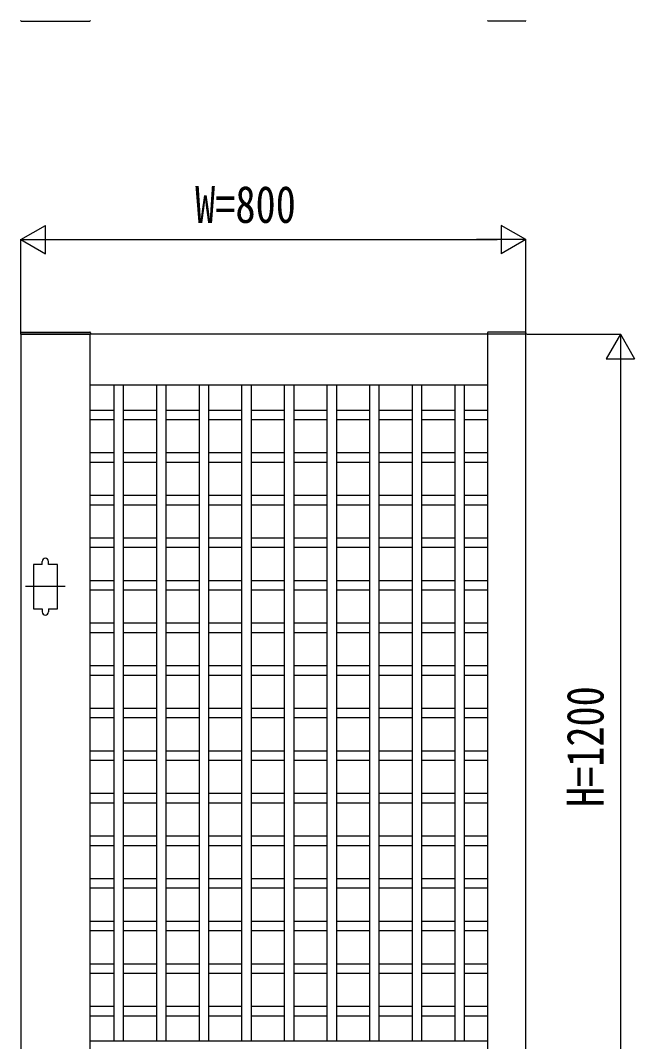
# Model space of a CAD drawing. Units: millimetres, scale not verified. Extents: x -8410 to 8410, y -5940 to 5940.
# Drawn here: x 490 to 1463, y 829 to 2447 of the extents above; entities that cross this region are included whole.
import ezdxf
from ezdxf.enums import TextEntityAlignment as Align

# ---------------------------------------------------------------- set-up
doc = ezdxf.new("R2010")
doc.units = ezdxf.units.MM
doc.header["$LTSCALE"] = 30
for name, color, linetype in [('0-2_YKK_11', 7, 'Continuous'), ('0-3_YKK_11E', 7, 'Continuous'), ('0-4_YKK_A1', 4, 'Continuous'), ('0-5_YKK_D', 6, 'Continuous')]:
    doc.layers.add(name, color=color, linetype=linetype)
doc.styles.add('ＭＳ ゴシック', font='')
doc.styles.get('ＭＳ ゴシック').set_extended_font_data('MS Gothic')

msp = doc.modelspace()

# ---------------------------------------------------------------- linework, layer by layer
at = {"layer": '0-2_YKK_11'}
for p, q in [((600.04, 750), (600.04, 1950)), ((1230.04, 750), (1230.04, 1950)), ((600.04, 1870), (1230.04, 1870)), ((600.04, 830), (1230.04, 830))]:
    msp.add_line(p, q, dxfattribs=at)
msp.add_lwpolyline([(490.04, 1950), (490.04, 750), (1290.04, 750), (1290.04, 1950)], close=True, dxfattribs=at)
at = {"layer": '0-3_YKK_11E'}
for p, q in [((637.54, 1870), (637.54, 830)), ((652.54, 1870), (652.54, 830)), ((705.04, 1870), (705.04, 830)), ((720.04, 1870), (720.04, 830)), ((772.54, 1870), (772.54, 830)), ((787.54, 1870), (787.54, 830)), ((840.04, 1870), (840.04, 830)), ((855.04, 1870), (855.04, 830)), ((907.54, 1870), (907.54, 830)), ((922.54, 1870), (922.54, 830)), ((975.04, 1870), (975.04, 830)), ((990.04, 1870), (990.04, 830)), ((1042.54, 1870), (1042.54, 830)), ((1057.54, 1870), (1057.54, 830)), ((1110.04, 1870), (1110.04, 830)), ((1125.04, 1870), (1125.04, 830)), ((1177.54, 1870), (1177.54, 830)), ((1192.54, 1870), (1192.54, 830)), ((637.54, 1829.4), (600.04, 1829.4)), ((705.04, 1829.4), (652.54, 1829.4)), ((772.54, 1829.4), (720.04, 1829.4)), ((840.04, 1829.4), (787.54, 1829.4)), ((907.54, 1829.4), (855.04, 1829.4)), ((975.04, 1829.4), (922.54, 1829.4)), ((1042.54, 1829.4), (990.04, 1829.4)), ((1110.04, 1829.4), (1057.54, 1829.4)), ((1177.54, 1829.4), (1125.04, 1829.4)), ((1230.04, 1829.4), (1192.54, 1829.4)), ((637.54, 1814.4), (600.04, 1814.4)), ((705.04, 1814.4), (652.54, 1814.4)), ((772.54, 1814.4), (720.04, 1814.4)), ((840.04, 1814.4), (787.54, 1814.4)), ((907.54, 1814.4), (855.04, 1814.4)), ((975.04, 1814.4), (922.54, 1814.4)), ((1042.54, 1814.4), (990.04, 1814.4)), ((1110.04, 1814.4), (1057.54, 1814.4)), ((1177.54, 1814.4), (1125.04, 1814.4)), ((1230.04, 1814.4), (1192.54, 1814.4)), ((637.54, 1761.9), (600.04, 1761.9)), ((705.04, 1761.9), (652.54, 1761.9)), ((772.54, 1761.9), (720.04, 1761.9)), ((840.04, 1761.9), (787.54, 1761.9)), ((907.54, 1761.9), (855.04, 1761.9)), ((975.04, 1761.9), (922.54, 1761.9)), ((1042.54, 1761.9), (990.04, 1761.9)), ((1110.04, 1761.9), (1057.54, 1761.9)), ((1177.54, 1761.9), (1125.04, 1761.9)), ((1230.04, 1761.9), (1192.54, 1761.9)), ((637.54, 1746.9), (600.04, 1746.9)), ((705.04, 1746.9), (652.54, 1746.9)), ((772.54, 1746.9), (720.04, 1746.9)), ((840.04, 1746.9), (787.54, 1746.9)), ((907.54, 1746.9), (855.04, 1746.9)), ((975.04, 1746.9), (922.54, 1746.9)), ((1042.54, 1746.9), (990.04, 1746.9)), ((1110.04, 1746.9), (1057.54, 1746.9)), ((1177.54, 1746.9), (1125.04, 1746.9)), ((1230.04, 1746.9), (1192.54, 1746.9)), ((637.54, 1694.4), (600.04, 1694.4)), ((705.04, 1694.4), (652.54, 1694.4)), ((772.54, 1694.4), (720.04, 1694.4)), ((840.04, 1694.4), (787.54, 1694.4)), ((907.54, 1694.4), (855.04, 1694.4)), ((975.04, 1694.4), (922.54, 1694.4)), ((1042.54, 1694.4), (990.04, 1694.4)), ((1110.04, 1694.4), (1057.54, 1694.4)), ((1177.54, 1694.4), (1125.04, 1694.4)), ((1230.04, 1694.4), (1192.54, 1694.4)), ((637.54, 1679.4), (600.04, 1679.4)), ((705.04, 1679.4), (652.54, 1679.4)), ((772.54, 1679.4), (720.04, 1679.4)), ((840.04, 1679.4), (787.54, 1679.4)), ((907.54, 1679.4), (855.04, 1679.4)), ((975.04, 1679.4), (922.54, 1679.4)), ((1042.54, 1679.4), (990.04, 1679.4)), ((1110.04, 1679.4), (1057.54, 1679.4)), ((1177.54, 1679.4), (1125.04, 1679.4)), ((1230.04, 1679.4), (1192.54, 1679.4)), ((637.54, 1626.9), (600.04, 1626.9)), ((705.04, 1626.9), (652.54, 1626.9)), ((772.54, 1626.9), (720.04, 1626.9)), ((840.04, 1626.9), (787.54, 1626.9)), ((907.54, 1626.9), (855.04, 1626.9)), ((975.04, 1626.9), (922.54, 1626.9)), ((1042.54, 1626.9), (990.04, 1626.9)), ((1110.04, 1626.9), (1057.54, 1626.9)), ((1177.54, 1626.9), (1125.04, 1626.9)), ((1230.04, 1626.9), (1192.54, 1626.9)), ((637.54, 1611.9), (600.04, 1611.9)), ((705.04, 1611.9), (652.54, 1611.9)), ((772.54, 1611.9), (720.04, 1611.9)), ((840.04, 1611.9), (787.54, 1611.9)), ((907.54, 1611.9), (855.04, 1611.9)), ((975.04, 1611.9), (922.54, 1611.9)), ((1042.54, 1611.9), (990.04, 1611.9)), ((1110.04, 1611.9), (1057.54, 1611.9)), ((1177.54, 1611.9), (1125.04, 1611.9)), ((1230.04, 1611.9), (1192.54, 1611.9)), ((637.54, 1559.4), (600.04, 1559.4)), ((705.04, 1559.4), (652.54, 1559.4)), ((772.54, 1559.4), (720.04, 1559.4)), ((840.04, 1559.4), (787.54, 1559.4)), ((907.54, 1559.4), (855.04, 1559.4)), ((975.04, 1559.4), (922.54, 1559.4)), ((1042.54, 1559.4), (990.04, 1559.4)), ((1110.04, 1559.4), (1057.54, 1559.4)), ((1177.54, 1559.4), (1125.04, 1559.4)), ((1230.04, 1559.4), (1192.54, 1559.4)), ((637.54, 1544.4), (600.04, 1544.4)), ((705.04, 1544.4), (652.54, 1544.4)), ((772.54, 1544.4), (720.04, 1544.4)), ((840.04, 1544.4), (787.54, 1544.4)), ((907.54, 1544.4), (855.04, 1544.4)), ((975.04, 1544.4), (922.54, 1544.4)), ((1042.54, 1544.4), (990.04, 1544.4)), ((1110.04, 1544.4), (1057.54, 1544.4)), ((1177.54, 1544.4), (1125.04, 1544.4)), ((1230.04, 1544.4), (1192.54, 1544.4)), ((637.54, 1491.9), (600.04, 1491.9)), ((705.04, 1491.9), (652.54, 1491.9)), ((772.54, 1491.9), (720.04, 1491.9)), ((840.04, 1491.9), (787.54, 1491.9)), ((907.54, 1491.9), (855.04, 1491.9)), ((975.04, 1491.9), (922.54, 1491.9)), ((1042.54, 1491.9), (990.04, 1491.9)), ((1110.04, 1491.9), (1057.54, 1491.9)), ((1177.54, 1491.9), (1125.04, 1491.9)), ((1230.04, 1491.9), (1192.54, 1491.9)), ((637.54, 1476.9), (600.04, 1476.9)), ((705.04, 1476.9), (652.54, 1476.9)), ((772.54, 1476.9), (720.04, 1476.9)), ((840.04, 1476.9), (787.54, 1476.9)), ((907.54, 1476.9), (855.04, 1476.9)), ((975.04, 1476.9), (922.54, 1476.9)), ((1042.54, 1476.9), (990.04, 1476.9)), ((1110.04, 1476.9), (1057.54, 1476.9)), ((1177.54, 1476.9), (1125.04, 1476.9)), ((1230.04, 1476.9), (1192.54, 1476.9)), ((637.54, 1424.4), (600.04, 1424.4)), ((705.04, 1424.4), (652.54, 1424.4)), ((772.54, 1424.4), (720.04, 1424.4)), ((840.04, 1424.4), (787.54, 1424.4)), ((907.54, 1424.4), (855.04, 1424.4)), ((975.04, 1424.4), (922.54, 1424.4)), ((1042.54, 1424.4), (990.04, 1424.4)), ((1110.04, 1424.4), (1057.54, 1424.4)), ((1177.54, 1424.4), (1125.04, 1424.4)), ((1230.04, 1424.4), (1192.54, 1424.4)), ((637.54, 1409.4), (600.04, 1409.4)), ((705.04, 1409.4), (652.54, 1409.4)), ((772.54, 1409.4), (720.04, 1409.4)), ((840.04, 1409.4), (787.54, 1409.4)), ((907.54, 1409.4), (855.04, 1409.4)), ((975.04, 1409.4), (922.54, 1409.4)), ((1042.54, 1409.4), (990.04, 1409.4)), ((1110.04, 1409.4), (1057.54, 1409.4)), ((1177.54, 1409.4), (1125.04, 1409.4)), ((1230.04, 1409.4), (1192.54, 1409.4)), ((637.54, 1356.9), (600.04, 1356.9)), ((705.04, 1356.9), (652.54, 1356.9)), ((772.54, 1356.9), (720.04, 1356.9)), ((840.04, 1356.9), (787.54, 1356.9)), ((907.54, 1356.9), (855.04, 1356.9)), ((975.04, 1356.9), (922.54, 1356.9)), ((1042.54, 1356.9), (990.04, 1356.9)), ((1110.04, 1356.9), (1057.54, 1356.9)), ((1177.54, 1356.9), (1125.04, 1356.9)), ((1230.04, 1356.9), (1192.54, 1356.9)), ((637.54, 1341.9), (600.04, 1341.9)), ((705.04, 1341.9), (652.54, 1341.9)), ((772.54, 1341.9), (720.04, 1341.9)), ((840.04, 1341.9), (787.54, 1341.9)), ((907.54, 1341.9), (855.04, 1341.9)), ((975.04, 1341.9), (922.54, 1341.9)), ((1042.54, 1341.9), (990.04, 1341.9)), ((1110.04, 1341.9), (1057.54, 1341.9)), ((1177.54, 1341.9), (1125.04, 1341.9)), ((1230.04, 1341.9), (1192.54, 1341.9)), ((637.54, 1289.4), (600.04, 1289.4)), ((705.04, 1289.4), (652.54, 1289.4)), ((772.54, 1289.4), (720.04, 1289.4)), ((840.04, 1289.4), (787.54, 1289.4)), ((907.54, 1289.4), (855.04, 1289.4)), ((975.04, 1289.4), (922.54, 1289.4)), ((1042.54, 1289.4), (990.04, 1289.4)), ((1110.04, 1289.4), (1057.54, 1289.4)), ((1177.54, 1289.4), (1125.04, 1289.4)), ((1230.04, 1289.4), (1192.54, 1289.4)), ((637.54, 1274.4), (600.04, 1274.4)), ((705.04, 1274.4), (652.54, 1274.4)), ((772.54, 1274.4), (720.04, 1274.4)), ((840.04, 1274.4), (787.54, 1274.4)), ((907.54, 1274.4), (855.04, 1274.4)), ((975.04, 1274.4), (922.54, 1274.4)), ((1042.54, 1274.4), (990.04, 1274.4)), ((1110.04, 1274.4), (1057.54, 1274.4)), ((1177.54, 1274.4), (1125.04, 1274.4)), ((1230.04, 1274.4), (1192.54, 1274.4)), ((637.54, 1221.9), (600.04, 1221.9)), ((705.04, 1221.9), (652.54, 1221.9)), ((772.54, 1221.9), (720.04, 1221.9)), ((840.04, 1221.9), (787.54, 1221.9)), ((907.54, 1221.9), (855.04, 1221.9)), ((975.04, 1221.9), (922.54, 1221.9)), ((1042.54, 1221.9), (990.04, 1221.9)), ((1110.04, 1221.9), (1057.54, 1221.9)), ((1177.54, 1221.9), (1125.04, 1221.9)), ((1230.04, 1221.9), (1192.54, 1221.9)), ((637.54, 1206.9), (600.04, 1206.9)), ((705.04, 1206.9), (652.54, 1206.9)), ((772.54, 1206.9), (720.04, 1206.9)), ((840.04, 1206.9), (787.54, 1206.9)), ((907.54, 1206.9), (855.04, 1206.9)), ((975.04, 1206.9), (922.54, 1206.9)), ((1042.54, 1206.9), (990.04, 1206.9)), ((1110.04, 1206.9), (1057.54, 1206.9)), ((1177.54, 1206.9), (1125.04, 1206.9)), ((1230.04, 1206.9), (1192.54, 1206.9)), ((637.54, 1154.4), (600.04, 1154.4)), ((705.04, 1154.4), (652.54, 1154.4)), ((772.54, 1154.4), (720.04, 1154.4)), ((840.04, 1154.4), (787.54, 1154.4)), ((907.54, 1154.4), (855.04, 1154.4)), ((975.04, 1154.4), (922.54, 1154.4)), ((1042.54, 1154.4), (990.04, 1154.4)), ((1110.04, 1154.4), (1057.54, 1154.4)), ((1177.54, 1154.4), (1125.04, 1154.4)), ((1230.04, 1154.4), (1192.54, 1154.4)), ((637.54, 1139.4), (600.04, 1139.4)), ((705.04, 1139.4), (652.54, 1139.4)), ((772.54, 1139.4), (720.04, 1139.4)), ((840.04, 1139.4), (787.54, 1139.4)), ((907.54, 1139.4), (855.04, 1139.4)), ((975.04, 1139.4), (922.54, 1139.4)), ((1042.54, 1139.4), (990.04, 1139.4)), ((1110.04, 1139.4), (1057.54, 1139.4)), ((1177.54, 1139.4), (1125.04, 1139.4)), ((1230.04, 1139.4), (1192.54, 1139.4)), ((637.54, 1086.9), (600.04, 1086.9)), ((705.04, 1086.9), (652.54, 1086.9)), ((772.54, 1086.9), (720.04, 1086.9)), ((840.04, 1086.9), (787.54, 1086.9)), ((907.54, 1086.9), (855.04, 1086.9)), ((975.04, 1086.9), (922.54, 1086.9)), ((1042.54, 1086.9), (990.04, 1086.9)), ((1110.04, 1086.9), (1057.54, 1086.9)), ((1177.54, 1086.9), (1125.04, 1086.9)), ((1230.04, 1086.9), (1192.54, 1086.9)), ((637.54, 1071.9), (600.04, 1071.9)), ((705.04, 1071.9), (652.54, 1071.9)), ((772.54, 1071.9), (720.04, 1071.9)), ((840.04, 1071.9), (787.54, 1071.9)), ((907.54, 1071.9), (855.04, 1071.9)), ((975.04, 1071.9), (922.54, 1071.9)), ((1042.54, 1071.9), (990.04, 1071.9)), ((1110.04, 1071.9), (1057.54, 1071.9)), ((1177.54, 1071.9), (1125.04, 1071.9)), ((1230.04, 1071.9), (1192.54, 1071.9)), ((637.54, 1019.4), (600.04, 1019.4)), ((637.54, 1004.4), (600.04, 1004.4)), ((705.04, 1019.4), (652.54, 1019.4)), ((705.04, 1004.4), (652.54, 1004.4)), ((772.54, 1019.4), (720.04, 1019.4)), ((772.54, 1004.4), (720.04, 1004.4)), ((840.04, 1019.4), (787.54, 1019.4)), ((840.04, 1004.4), (787.54, 1004.4)), ((907.54, 1019.4), (855.04, 1019.4)), ((907.54, 1004.4), (855.04, 1004.4)), ((975.04, 1019.4), (922.54, 1019.4)), ((975.04, 1004.4), (922.54, 1004.4)), ((1042.54, 1019.4), (990.04, 1019.4)), ((1042.54, 1004.4), (990.04, 1004.4)), ((1110.04, 1019.4), (1057.54, 1019.4)), ((1110.04, 1004.4), (1057.54, 1004.4)), ((1177.54, 1019.4), (1125.04, 1019.4)), ((1177.54, 1004.4), (1125.04, 1004.4)), ((1230.04, 1019.4), (1192.54, 1019.4)), ((1230.04, 1004.4), (1192.54, 1004.4)), ((637.54, 951.9), (600.04, 951.9)), ((705.04, 951.9), (652.54, 951.9)), ((772.54, 951.9), (720.04, 951.9)), ((840.04, 951.9), (787.54, 951.9)), ((907.54, 951.9), (855.04, 951.9)), ((975.04, 951.9), (922.54, 951.9)), ((1042.54, 951.9), (990.04, 951.9)), ((1110.04, 951.9), (1057.54, 951.9)), ((1177.54, 951.9), (1125.04, 951.9)), ((1230.04, 951.9), (1192.54, 951.9)), ((637.54, 936.9), (600.04, 936.9)), ((705.04, 936.9), (652.54, 936.9)), ((772.54, 936.9), (720.04, 936.9)), ((840.04, 936.9), (787.54, 936.9)), ((907.54, 936.9), (855.04, 936.9)), ((975.04, 936.9), (922.54, 936.9)), ((1042.54, 936.9), (990.04, 936.9)), ((1110.04, 936.9), (1057.54, 936.9)), ((1177.54, 936.9), (1125.04, 936.9)), ((1230.04, 936.9), (1192.54, 936.9)), ((637.54, 884.4), (600.04, 884.4)), ((705.04, 884.4), (652.54, 884.4)), ((772.54, 884.4), (720.04, 884.4)), ((840.04, 884.4), (787.54, 884.4)), ((907.54, 884.4), (855.04, 884.4)), ((975.04, 884.4), (922.54, 884.4)), ((1042.54, 884.4), (990.04, 884.4)), ((1110.04, 884.4), (1057.54, 884.4)), ((1177.54, 884.4), (1125.04, 884.4)), ((1230.04, 884.4), (1192.54, 884.4)), ((637.54, 869.4), (600.04, 869.4)), ((705.04, 869.4), (652.54, 869.4)), ((772.54, 869.4), (720.04, 869.4)), ((840.04, 869.4), (787.54, 869.4)), ((907.54, 869.4), (855.04, 869.4)), ((975.04, 869.4), (922.54, 869.4)), ((1042.54, 869.4), (990.04, 869.4)), ((1110.04, 869.4), (1057.54, 869.4)), ((1177.54, 869.4), (1125.04, 869.4)), ((1230.04, 869.4), (1192.54, 869.4))]:
    msp.add_line(p, q, dxfattribs=at)
at = {"layer": '0-4_YKK_A1'}
for p, q in [((490.67, 2446.5), (599.41, 2446.5)), ((1289.41, 2446.5), (1230.67, 2446.5)), ((489.67, 1952.55), (489.54, 1950)), ((489.54, 1950), (600.54, 1950)), ((490.67, 1953.5), (599.41, 1953.5)), ((600.41, 1952.55), (600.54, 1950)), ((1229.67, 1952.55), (1229.54, 1950)), ((1290.54, 1950), (1229.54, 1950)), ((1289.41, 1953.5), (1230.67, 1953.5)), ((1290.41, 1952.55), (1290.54, 1950)), ((524.04, 1585), (524.04, 1590)), ((534.04, 1585), (534.04, 1590)), ((560.54, 1550), (497.54, 1550)), ((524.04, 1515), (524.04, 1510)), ((534.04, 1515), (534.04, 1510))]:
    msp.add_line(p, q, dxfattribs=at)
for points in [[(524.04, 1585), (510.04, 1585), (510.04, 1515), (524.04, 1515)], [(534.04, 1515), (548.04, 1515), (548.04, 1585), (534.04, 1585)]]:
    msp.add_lwpolyline(points, dxfattribs=at)
for centre, radius, start, end in [((490.67, 2447.5), 1, 183, 270), ((599.41, 2447.5), 1, 270, 357), ((1230.67, 2447.5), 1, 183, 270), ((1289.41, 2447.5), 1, 270, 357), ((490.67, 1952.5), 1, 90, 177), ((599.41, 1952.5), 1, 3, 90), ((1230.67, 1952.5), 1, 90, 177), ((1289.41, 1952.5), 1, 3, 90), ((529.04, 1590), 5, 0, 180), ((529.04, 1510), 5, 180, 0)]:
    msp.add_arc(centre, radius, start, end, dxfattribs=at)
at = {"layer": '0-5_YKK_D'}
for p, q in [((490.04, 2100), (529.01, 2122.5)), ((529.01, 2077.5), (529.01, 2122.5)), ((1290.04, 2100), (1251.07, 2122.5)), ((1251.07, 2122.5), (1251.07, 2077.5)), ((490.04, 1952), (490.04, 2101)), ((490.04, 2100), (529.01, 2077.5)), ((490.04, 2100), (567.98, 2100)), ((535.04, 2100), (1245.04, 2100)), ((1290.04, 2100), (1212.1, 2100)), ((1290.04, 2100), (1251.07, 2077.5)), ((1290.04, 1952), (1290.04, 2101)), ((1292.04, 1950), (1441.04, 1950)), ((1440.04, 1950), (1417.54, 1911.03)), ((1440.04, 1950), (1462.54, 1911.03)), ((1440.04, 1950), (1440.04, 1872.06)), ((1417.54, 1911.03), (1462.54, 1911.03)), ((1440.04, 1905), (1440.04, 795))]:
    msp.add_line(p, q, dxfattribs=at)

# ---------------------------------------------------------------- texts
at = {"layer": '0-5_YKK_D', "style": 'ＭＳ ゴシック', "width": 0.8}
msp.add_text('W=800', height=58.65, dxfattribs=at).set_placement((766.31, 2109), align=Align.BOTTOM_LEFT)
msp.add_text('H=1200', height=58.65, rotation=90, dxfattribs=at).set_placement((1431.04, 1200.67), align=Align.BOTTOM_LEFT)

doc.saveas('drawing.dxf')
